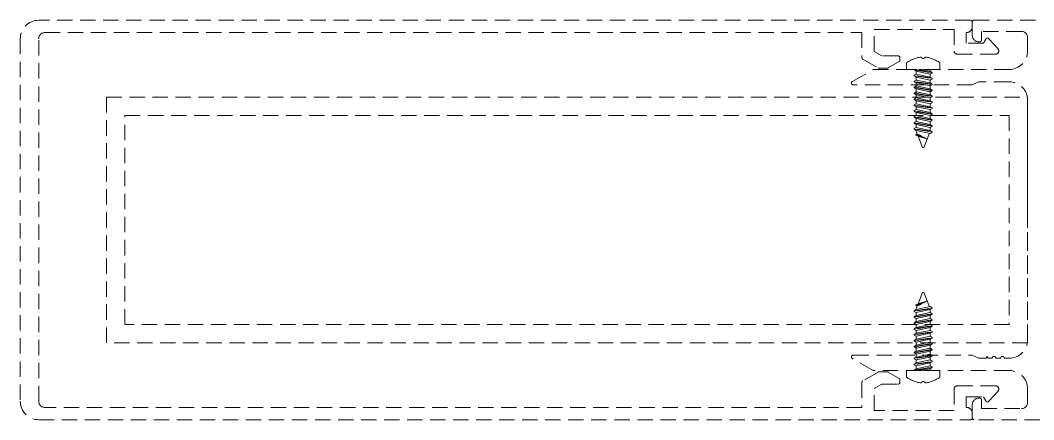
# Model space of a CAD drawing. Extents: x -1457 to 23780, y -2071 to 4205.
# Drawn here: x 10707.5 to 10724.01, y 1546.75 to 1553.25 of the extents above; entities that cross this region are included whole.
import ezdxf

# ---------------------------------------------------------------- set-up
doc = ezdxf.new("R2010")
doc.units = 0
doc.header["$MEASUREMENT"] = 0
doc.linetypes.add('HIDDEN', pattern=[0.375, 0.25, -0.125])
doc.layers.add('M-TEFRIS2-015', color=129, linetype='Continuous', lineweight=9)

msp = doc.modelspace()

# ---------------------------------------------------------------- linework, layer by layer
at = {"layer": 'M-TEFRIS2-015', "linetype": 'HIDDEN', "lineweight": 0}
for p, q in [((10722.977, 1553.25), (10707.8, 1553.25)), ((10723.005, 1553), (10723.005, 1553.22)), ((10723.005, 1553.15), (10723.005, 1553.22)), ((10723.035, 1553.25), (10724.105, 1553.25)), ((10707.9, 1553.05), (10721.207, 1553.05)), ((10721.207, 1553.05), (10721.207, 1552.643)), ((10721.407, 1552.741), (10721.407, 1553.1)), ((10721.407, 1553.1), (10722.707, 1553.1)), ((10722.707, 1553.1), (10722.707, 1552.75)), ((10722.907, 1552.88), (10722.907, 1553.05)), ((10723.805, 1553.07), (10723.155, 1553.07)), ((10723.155, 1553.07), (10723.155, 1552.93)), ((10707.5, 1552.95), (10707.5, 1552.95)), ((10707.5, 1552.95), (10707.5, 1547.05)), ((10707.8, 1547.05), (10707.8, 1552.95)), ((10707.8, 1552.95), (10707.8, 1552.95)), ((10723.187, 1552.88), (10722.907, 1552.88)), ((10723.125, 1552.9), (10723.105, 1552.9)), ((10723.225, 1552.945), (10723.187, 1552.88)), ((10723.424, 1552.784), (10723.273, 1552.95)), ((10723.905, 1552.75), (10723.905, 1552.97)), ((10721.531, 1552.67), (10721.407, 1552.741)), ((10721.797, 1552.67), (10721.531, 1552.67)), ((10722.167, 1552.65), (10722.197, 1552.628)), ((10722.213, 1552.628), (10722.243, 1552.65)), ((10722.757, 1552.7), (10723.387, 1552.7)), ((10721.222, 1552.617), (10721.47, 1552.474)), ((10721.634, 1552.474), (10721.812, 1552.577)), ((10721.827, 1552.603), (10721.827, 1552.64)), ((10721.935, 1552.559), (10721.935, 1552.45)), ((10722.197, 1552.628), (10722.213, 1552.628)), ((10722.476, 1552.559), (10722.476, 1552.45)), ((10721.052, 1552.256), (10721.388, 1552.45)), ((10721.388, 1552.45), (10722.175, 1552.45)), ((10721.485, 1552.47), (10721.619, 1552.47)), ((10722.476, 1552.45), (10721.935, 1552.45)), ((10722.059, 1552.443), (10722.059, 1552.45)), ((10722.059, 1552.443), (10722.352, 1552.395)), ((10722.093, 1552.423), (10722.059, 1552.443)), ((10722.059, 1552.355), (10722.093, 1552.375)), ((10722.059, 1552.347), (10722.059, 1552.355)), ((10722.352, 1552.306), (10722.059, 1552.355)), ((10722.093, 1552.327), (10722.059, 1552.347)), ((10722.059, 1552.347), (10722.352, 1552.298)), ((10722.352, 1552.403), (10722.065, 1552.45)), ((10722.093, 1552.375), (10722.093, 1552.423)), ((10722.317, 1552.375), (10722.093, 1552.423)), ((10722.093, 1552.375), (10722.317, 1552.326)), ((10722.093, 1552.278), (10722.093, 1552.327)), ((10722.317, 1552.278), (10722.093, 1552.327)), ((10722.175, 1552.45), (10722.205, 1552.42)), ((10722.191, 1552.45), (10722.317, 1552.423)), ((10722.205, 1552.42), (10722.235, 1552.45)), ((10722.235, 1552.45), (10723.605, 1552.45)), ((10722.317, 1552.423), (10722.317, 1552.45)), ((10722.317, 1552.423), (10722.352, 1552.403)), ((10722.317, 1552.423), (10722.352, 1552.403)), ((10722.352, 1552.395), (10722.317, 1552.375)), ((10722.317, 1552.326), (10722.317, 1552.375)), ((10722.317, 1552.326), (10722.352, 1552.306)), ((10722.317, 1552.326), (10722.352, 1552.306)), ((10722.352, 1552.403), (10722.352, 1552.395)), ((10723.003, 1552.2), (10721.067, 1552.2)), ((10722.059, 1552.258), (10722.093, 1552.278)), ((10722.059, 1552.25), (10722.059, 1552.258)), ((10722.352, 1552.21), (10722.059, 1552.258)), ((10722.093, 1552.23), (10722.059, 1552.25)), ((10722.059, 1552.25), (10722.352, 1552.202)), ((10722.059, 1552.162), (10722.093, 1552.182)), ((10722.059, 1552.154), (10722.059, 1552.162)), ((10722.352, 1552.113), (10722.059, 1552.162)), ((10722.093, 1552.134), (10722.059, 1552.154)), ((10722.059, 1552.154), (10722.352, 1552.105)), ((10722.093, 1552.278), (10722.317, 1552.23)), ((10722.317, 1552.182), (10722.093, 1552.23)), ((10722.093, 1552.182), (10722.093, 1552.23)), ((10722.093, 1552.182), (10722.317, 1552.133)), ((10722.093, 1552.177), (10722.093, 1551.989)), ((10722.352, 1552.298), (10722.317, 1552.278)), ((10722.317, 1552.278), (10722.317, 1552.23)), ((10722.317, 1552.23), (10722.352, 1552.21)), ((10722.317, 1552.23), (10722.352, 1552.21)), ((10722.317, 1552.037), (10722.317, 1552.225)), ((10722.352, 1552.202), (10722.317, 1552.182)), ((10722.317, 1552.182), (10722.317, 1552.133)), ((10722.317, 1552.182), (10722.317, 1552.133)), ((10722.352, 1552.306), (10722.352, 1552.298)), ((10722.352, 1552.21), (10722.352, 1552.202)), ((10723.105, 1552.25), (10723.003, 1552.2)), ((10723.605, 1552.25), (10723.105, 1552.25)), ((10708.905, 1548), (10708.905, 1552)), ((10708.905, 1552), (10723.905, 1552)), ((10722.059, 1552.065), (10722.093, 1552.085)), ((10722.059, 1552.057), (10722.059, 1552.065)), ((10722.352, 1552.017), (10722.059, 1552.065)), ((10722.093, 1552.037), (10722.059, 1552.057)), ((10722.059, 1552.057), (10722.352, 1552.009)), ((10722.059, 1551.969), (10722.093, 1551.989)), ((10722.317, 1552.085), (10722.093, 1552.134)), ((10722.093, 1552.085), (10722.093, 1552.134)), ((10722.093, 1552.085), (10722.317, 1552.037)), ((10722.317, 1551.989), (10722.093, 1552.037)), ((10722.093, 1551.989), (10722.317, 1551.941)), ((10722.317, 1552.133), (10722.352, 1552.113)), ((10722.317, 1552.133), (10722.352, 1552.113)), ((10722.352, 1552.105), (10722.317, 1552.085)), ((10722.317, 1552.085), (10722.317, 1552.037)), ((10722.317, 1552.085), (10722.317, 1552.037)), ((10722.317, 1552.037), (10722.352, 1552.017)), ((10722.317, 1552.037), (10722.352, 1552.017)), ((10722.352, 1552.009), (10722.317, 1551.989)), ((10722.317, 1551.989), (10722.317, 1551.941)), ((10722.317, 1551.989), (10722.317, 1551.941)), ((10722.352, 1552.113), (10722.352, 1552.105)), ((10722.352, 1552.017), (10722.352, 1552.009)), ((10723.905, 1552), (10723.905, 1548)), ((10722.059, 1551.969), (10722.059, 1551.961)), ((10722.352, 1551.921), (10722.059, 1551.969)), ((10722.093, 1551.941), (10722.059, 1551.961)), ((10722.059, 1551.961), (10722.352, 1551.913)), ((10722.059, 1551.872), (10722.093, 1551.892)), ((10722.352, 1551.824), (10722.059, 1551.872)), ((10722.059, 1551.864), (10722.059, 1551.872)), ((10722.059, 1551.864), (10722.352, 1551.816)), ((10722.093, 1551.844), (10722.059, 1551.864)), ((10722.093, 1551.892), (10722.093, 1551.941)), ((10722.317, 1551.893), (10722.093, 1551.941)), ((10722.093, 1551.892), (10722.317, 1551.844)), ((10722.317, 1551.796), (10722.093, 1551.844)), ((10722.093, 1551.796), (10722.093, 1551.844)), ((10722.317, 1551.941), (10722.352, 1551.921)), ((10722.317, 1551.941), (10722.352, 1551.921)), ((10722.352, 1551.913), (10722.317, 1551.893)), ((10722.317, 1551.893), (10722.317, 1551.844)), ((10722.317, 1551.844), (10722.352, 1551.824)), ((10722.317, 1551.844), (10722.352, 1551.824)), ((10722.352, 1551.921), (10722.352, 1551.913)), ((10722.352, 1551.824), (10722.352, 1551.816)), ((10723.905, 1550), (10723.905, 1551.95)), ((10709.205, 1548.3), (10709.205, 1551.7)), ((10709.205, 1551.7), (10723.605, 1551.7)), ((10722.059, 1551.776), (10722.093, 1551.796)), ((10722.059, 1551.776), (10722.059, 1551.768)), ((10722.352, 1551.728), (10722.059, 1551.776)), ((10722.093, 1551.748), (10722.059, 1551.768)), ((10722.059, 1551.768), (10722.352, 1551.72)), ((10722.059, 1551.679), (10722.093, 1551.699)), ((10722.352, 1551.631), (10722.059, 1551.679)), ((10722.059, 1551.679), (10722.059, 1551.671)), ((10722.059, 1551.671), (10722.352, 1551.623)), ((10722.093, 1551.651), (10722.059, 1551.671)), ((10722.093, 1551.796), (10722.317, 1551.748)), ((10722.093, 1551.748), (10722.093, 1551.699)), ((10722.317, 1551.7), (10722.093, 1551.748)), ((10722.093, 1551.699), (10722.317, 1551.651)), ((10722.352, 1551.816), (10722.317, 1551.796)), ((10722.317, 1551.748), (10722.317, 1551.796)), ((10722.317, 1551.748), (10722.352, 1551.728)), ((10722.317, 1551.748), (10722.352, 1551.728)), ((10722.352, 1551.72), (10722.317, 1551.7)), ((10722.317, 1551.7), (10722.317, 1551.651)), ((10722.352, 1551.728), (10722.352, 1551.72)), ((10723.605, 1551.7), (10723.605, 1548.3)), ((10722.059, 1551.583), (10722.093, 1551.603)), ((10722.352, 1551.535), (10722.059, 1551.583)), ((10722.059, 1551.583), (10722.059, 1551.575)), ((10722.059, 1551.575), (10722.352, 1551.527)), ((10722.093, 1551.555), (10722.059, 1551.575)), ((10722.059, 1551.487), (10722.093, 1551.507)), ((10722.317, 1551.603), (10722.093, 1551.651)), ((10722.093, 1551.603), (10722.093, 1551.651)), ((10722.093, 1551.603), (10722.317, 1551.555)), ((10722.317, 1551.507), (10722.093, 1551.555)), ((10722.093, 1551.507), (10722.093, 1551.555)), ((10722.093, 1551.507), (10722.317, 1551.458)), ((10722.317, 1551.651), (10722.352, 1551.631)), ((10722.317, 1551.651), (10722.352, 1551.631)), ((10722.352, 1551.623), (10722.317, 1551.603)), ((10722.317, 1551.603), (10722.317, 1551.555)), ((10722.317, 1551.555), (10722.352, 1551.535)), ((10722.317, 1551.555), (10722.352, 1551.535)), ((10722.352, 1551.527), (10722.317, 1551.507)), ((10722.317, 1551.507), (10722.317, 1551.458)), ((10722.352, 1551.631), (10722.352, 1551.623)), ((10722.352, 1551.535), (10722.352, 1551.527)), ((10722.352, 1551.438), (10722.059, 1551.487)), ((10722.059, 1551.479), (10722.059, 1551.487)), ((10722.059, 1551.479), (10722.352, 1551.43)), ((10722.093, 1551.459), (10722.059, 1551.479)), ((10722.086, 1551.39), (10722.107, 1551.402)), ((10722.159, 1551.374), (10722.086, 1551.39)), ((10722.086, 1551.382), (10722.086, 1551.39)), ((10722.121, 1551.362), (10722.086, 1551.382)), ((10722.086, 1551.382), (10722.185, 1551.361)), ((10722.317, 1551.41), (10722.093, 1551.459)), ((10722.093, 1551.441), (10722.093, 1551.459)), ((10722.107, 1551.402), (10722.093, 1551.441)), ((10722.107, 1551.402), (10722.273, 1551.314)), ((10722.273, 1551.314), (10722.121, 1551.362)), ((10722.195, 1551.182), (10722.121, 1551.362)), ((10722.185, 1551.361), (10722.159, 1551.374)), ((10722.307, 1551.412), (10722.215, 1551.182)), ((10722.317, 1551.41), (10722.307, 1551.412)), ((10722.317, 1551.458), (10722.352, 1551.438)), ((10722.352, 1551.43), (10722.317, 1551.41)), ((10722.352, 1551.438), (10722.352, 1551.43)), ((10722.205, 1551.175), (10722.195, 1551.182)), ((10722.215, 1551.182), (10722.205, 1551.175)), ((10723.905, 1548.05), (10723.905, 1550)), ((10722.107, 1548.598), (10722.273, 1548.686)), ((10722.195, 1548.818), (10722.121, 1548.638)), ((10722.273, 1548.686), (10722.121, 1548.638)), ((10722.205, 1548.825), (10722.195, 1548.818)), ((10722.215, 1548.818), (10722.205, 1548.825)), ((10722.307, 1548.588), (10722.215, 1548.818)), ((10722.059, 1548.521), (10722.352, 1548.57)), ((10722.352, 1548.562), (10722.059, 1548.513)), ((10722.093, 1548.541), (10722.059, 1548.521)), ((10722.059, 1548.521), (10722.059, 1548.513)), ((10722.086, 1548.618), (10722.185, 1548.639)), ((10722.121, 1548.638), (10722.086, 1548.618)), ((10722.159, 1548.626), (10722.086, 1548.61)), ((10722.086, 1548.618), (10722.086, 1548.61)), ((10722.086, 1548.61), (10722.107, 1548.598)), ((10722.107, 1548.598), (10722.093, 1548.559)), ((10722.317, 1548.59), (10722.093, 1548.541)), ((10722.093, 1548.559), (10722.093, 1548.541)), ((10722.093, 1548.493), (10722.317, 1548.542)), ((10722.185, 1548.639), (10722.159, 1548.626)), ((10722.317, 1548.59), (10722.307, 1548.588)), ((10722.352, 1548.57), (10722.317, 1548.59)), ((10722.317, 1548.542), (10722.352, 1548.562)), ((10722.317, 1548.493), (10722.317, 1548.542)), ((10722.352, 1548.562), (10722.352, 1548.57)), ((10722.059, 1548.513), (10722.093, 1548.493)), ((10722.059, 1548.425), (10722.352, 1548.473)), ((10722.352, 1548.465), (10722.059, 1548.417)), ((10722.093, 1548.445), (10722.059, 1548.425)), ((10722.059, 1548.417), (10722.059, 1548.425)), ((10722.059, 1548.417), (10722.093, 1548.397)), ((10722.059, 1548.329), (10722.352, 1548.377)), ((10722.352, 1548.369), (10722.059, 1548.321)), ((10722.317, 1548.493), (10722.093, 1548.445)), ((10722.093, 1548.493), (10722.093, 1548.445)), ((10722.093, 1548.397), (10722.317, 1548.445)), ((10722.317, 1548.397), (10722.093, 1548.349)), ((10722.093, 1548.397), (10722.093, 1548.349)), ((10722.352, 1548.473), (10722.317, 1548.493)), ((10722.317, 1548.445), (10722.352, 1548.465)), ((10722.317, 1548.445), (10722.352, 1548.465)), ((10722.317, 1548.397), (10722.317, 1548.445)), ((10722.352, 1548.377), (10722.317, 1548.397)), ((10722.317, 1548.349), (10722.352, 1548.369)), ((10722.317, 1548.349), (10722.352, 1548.369)), ((10722.352, 1548.465), (10722.352, 1548.473)), ((10722.352, 1548.369), (10722.352, 1548.377)), ((10723.605, 1548.3), (10709.205, 1548.3)), ((10722.093, 1548.349), (10722.059, 1548.329)), ((10722.059, 1548.321), (10722.059, 1548.329)), ((10722.059, 1548.321), (10722.093, 1548.301)), ((10722.059, 1548.232), (10722.352, 1548.28)), ((10722.352, 1548.272), (10722.059, 1548.224)), ((10722.093, 1548.252), (10722.059, 1548.232)), ((10722.059, 1548.224), (10722.059, 1548.232)), ((10722.059, 1548.224), (10722.093, 1548.204)), ((10722.093, 1548.301), (10722.317, 1548.349)), ((10722.093, 1548.252), (10722.093, 1548.301)), ((10722.317, 1548.3), (10722.093, 1548.252)), ((10722.093, 1548.204), (10722.317, 1548.252)), ((10722.317, 1548.204), (10722.093, 1548.156)), ((10722.093, 1548.204), (10722.093, 1548.156)), ((10722.317, 1548.3), (10722.317, 1548.349)), ((10722.352, 1548.28), (10722.317, 1548.3)), ((10722.317, 1548.252), (10722.352, 1548.272)), ((10722.317, 1548.252), (10722.352, 1548.272)), ((10722.317, 1548.252), (10722.317, 1548.204)), ((10722.352, 1548.184), (10722.317, 1548.204)), ((10722.352, 1548.272), (10722.352, 1548.28)), ((10722.059, 1548.136), (10722.352, 1548.184)), ((10722.352, 1548.176), (10722.059, 1548.128)), ((10722.093, 1548.156), (10722.059, 1548.136)), ((10722.059, 1548.136), (10722.059, 1548.128)), ((10722.059, 1548.128), (10722.093, 1548.108)), ((10722.059, 1548.039), (10722.352, 1548.087)), ((10722.352, 1548.079), (10722.059, 1548.031)), ((10722.093, 1548.059), (10722.059, 1548.039)), ((10722.059, 1548.031), (10722.059, 1548.039)), ((10722.059, 1548.031), (10722.093, 1548.011)), ((10722.093, 1548.108), (10722.317, 1548.156)), ((10722.093, 1548.108), (10722.093, 1548.059)), ((10722.317, 1548.107), (10722.093, 1548.059)), ((10722.093, 1548.011), (10722.317, 1548.059)), ((10722.317, 1548.156), (10722.352, 1548.176)), ((10722.317, 1548.156), (10722.352, 1548.176)), ((10722.317, 1548.107), (10722.317, 1548.156)), ((10722.352, 1548.087), (10722.317, 1548.107)), ((10722.317, 1548.059), (10722.352, 1548.079)), ((10722.317, 1548.059), (10722.352, 1548.079)), ((10722.317, 1548.011), (10722.317, 1548.059)), ((10722.317, 1548.011), (10722.317, 1548.059)), ((10722.352, 1548.176), (10722.352, 1548.184)), ((10722.352, 1548.079), (10722.352, 1548.087)), ((10723.905, 1548), (10708.905, 1548)), ((10722.059, 1547.943), (10722.352, 1547.991)), ((10722.352, 1547.983), (10722.059, 1547.935)), ((10722.093, 1547.963), (10722.059, 1547.943)), ((10722.059, 1547.943), (10722.059, 1547.935)), ((10722.059, 1547.935), (10722.093, 1547.915)), ((10722.059, 1547.846), (10722.352, 1547.895)), ((10722.352, 1547.887), (10722.059, 1547.838)), ((10722.093, 1547.866), (10722.059, 1547.846)), ((10722.093, 1547.823), (10722.093, 1548.011)), ((10722.317, 1548.011), (10722.093, 1547.963)), ((10722.093, 1547.915), (10722.317, 1547.963)), ((10722.317, 1547.915), (10722.093, 1547.866)), ((10722.093, 1547.915), (10722.093, 1547.866)), ((10722.093, 1547.818), (10722.317, 1547.867)), ((10722.352, 1547.991), (10722.317, 1548.011)), ((10722.317, 1547.963), (10722.352, 1547.983)), ((10722.317, 1547.963), (10722.352, 1547.983)), ((10722.317, 1547.963), (10722.317, 1547.775)), ((10722.317, 1547.915), (10722.317, 1547.963)), ((10722.317, 1547.915), (10722.317, 1547.963)), ((10722.352, 1547.895), (10722.317, 1547.915)), ((10722.317, 1547.867), (10722.352, 1547.887)), ((10722.317, 1547.867), (10722.352, 1547.887)), ((10722.317, 1547.818), (10722.317, 1547.867)), ((10722.317, 1547.818), (10722.317, 1547.867)), ((10722.352, 1547.983), (10722.352, 1547.991)), ((10722.352, 1547.887), (10722.352, 1547.895)), ((10721.388, 1547.55), (10721.052, 1547.744)), ((10721.067, 1547.8), (10723.003, 1547.8)), ((10722.059, 1547.846), (10722.059, 1547.838)), ((10722.059, 1547.838), (10722.093, 1547.818)), ((10722.059, 1547.75), (10722.352, 1547.798)), ((10722.352, 1547.79), (10722.059, 1547.742)), ((10722.093, 1547.77), (10722.059, 1547.75)), ((10722.059, 1547.75), (10722.059, 1547.742)), ((10722.059, 1547.742), (10722.093, 1547.722)), ((10722.059, 1547.653), (10722.352, 1547.702)), ((10722.352, 1547.694), (10722.059, 1547.645)), ((10722.317, 1547.818), (10722.093, 1547.77)), ((10722.093, 1547.818), (10722.093, 1547.77)), ((10722.093, 1547.722), (10722.317, 1547.77)), ((10722.093, 1547.722), (10722.093, 1547.673)), ((10722.317, 1547.722), (10722.093, 1547.673)), ((10722.352, 1547.798), (10722.317, 1547.818)), ((10722.317, 1547.77), (10722.352, 1547.79)), ((10722.317, 1547.77), (10722.352, 1547.79)), ((10722.317, 1547.722), (10722.317, 1547.77)), ((10722.352, 1547.702), (10722.317, 1547.722)), ((10722.317, 1547.674), (10722.352, 1547.694)), ((10722.317, 1547.674), (10722.352, 1547.694)), ((10722.352, 1547.79), (10722.352, 1547.798)), ((10722.352, 1547.694), (10722.352, 1547.702)), ((10723.003, 1547.8), (10723.105, 1547.75)), ((10723.105, 1547.75), (10723.229, 1547.75)), ((10723.229, 1547.75), (10723.247, 1547.78)), ((10723.247, 1547.78), (10723.264, 1547.75)), ((10723.264, 1547.75), (10723.327, 1547.75)), ((10723.387, 1547.75), (10723.467, 1547.75)), ((10723.527, 1547.75), (10723.605, 1547.75)), ((10722.175, 1547.55), (10721.388, 1547.55)), ((10721.619, 1547.53), (10721.485, 1547.53)), ((10721.935, 1547.441), (10721.935, 1547.55)), ((10722.476, 1547.55), (10721.935, 1547.55)), ((10722.093, 1547.673), (10722.059, 1547.653)), ((10722.059, 1547.653), (10722.059, 1547.645)), ((10722.059, 1547.645), (10722.093, 1547.625)), ((10722.059, 1547.557), (10722.352, 1547.605)), ((10722.093, 1547.577), (10722.059, 1547.557)), ((10722.059, 1547.557), (10722.059, 1547.55)), ((10722.352, 1547.597), (10722.065, 1547.55)), ((10722.093, 1547.625), (10722.317, 1547.674)), ((10722.093, 1547.625), (10722.093, 1547.577)), ((10722.317, 1547.625), (10722.093, 1547.577)), ((10722.205, 1547.58), (10722.175, 1547.55)), ((10722.191, 1547.55), (10722.317, 1547.577)), ((10722.235, 1547.55), (10722.205, 1547.58)), ((10723.605, 1547.55), (10722.235, 1547.55)), ((10722.317, 1547.674), (10722.317, 1547.625)), ((10722.352, 1547.605), (10722.317, 1547.625)), ((10722.317, 1547.577), (10722.352, 1547.597)), ((10722.317, 1547.577), (10722.352, 1547.597)), ((10722.317, 1547.577), (10722.317, 1547.55)), ((10722.352, 1547.597), (10722.352, 1547.605)), ((10722.476, 1547.441), (10722.476, 1547.55)), ((10721.47, 1547.526), (10721.222, 1547.383)), ((10721.812, 1547.423), (10721.634, 1547.526)), ((10721.827, 1547.36), (10721.827, 1547.397)), ((10722.167, 1547.35), (10722.197, 1547.372)), ((10722.197, 1547.372), (10722.213, 1547.372)), ((10722.213, 1547.372), (10722.243, 1547.35)), ((10721.207, 1547.357), (10721.207, 1546.95)), ((10721.407, 1547.259), (10721.531, 1547.33)), ((10721.407, 1546.9), (10721.407, 1547.259)), ((10721.531, 1547.33), (10721.797, 1547.33)), ((10722.707, 1547.25), (10722.707, 1546.9)), ((10723.387, 1547.3), (10722.757, 1547.3)), ((10723.273, 1547.05), (10723.424, 1547.216)), ((10723.905, 1547.03), (10723.905, 1547.25)), ((10722.907, 1546.95), (10722.907, 1547.12)), ((10722.907, 1547.12), (10723.187, 1547.12)), ((10723.105, 1547.1), (10723.125, 1547.1)), ((10723.155, 1547.07), (10723.155, 1546.93)), ((10723.187, 1547.12), (10723.225, 1547.055)), ((10721.207, 1546.95), (10707.9, 1546.95)), ((10722.707, 1546.9), (10721.407, 1546.9)), ((10723.005, 1546.78), (10723.005, 1547)), ((10723.155, 1546.93), (10723.805, 1546.93)), ((10707.8, 1546.75), (10722.977, 1546.75)), ((10723.005, 1546.78), (10723.005, 1546.85)), ((10724.105, 1546.75), (10723.035, 1546.75))]:
    msp.add_line(p, q, dxfattribs=at)
for centre, radius, start, end in [((10707.8, 1552.95), 0.3, 90, 180), ((10722.909, 1553.146), 0.0958, 268.967, 2.4945), ((10722.979, 1553.224), 0.0262, 351.4519, 93.5298), ((10723.035, 1553.22), 0.03, 90, 180), ((10707.9, 1552.95), 0.1, 90, 180), ((10723.105, 1553), 0.1, 180, 270), ((10723.805, 1552.97), 0.1, 0, 90), ((10723.125, 1552.93), 0.03, 270, 0), ((10723.251, 1552.93), 0.03, 42.2519, 150), ((10721.797, 1552.64), 0.03, 360, 90), ((10722.235, 1552.134), 0.521, 97.5095, 125.2427), ((10722.175, 1552.134), 0.521, 54.7573, 82.4905), ((10722.757, 1552.75), 0.05, 180, 270), ((10723.387, 1552.75), 0.05, 270, 42.2519), ((10723.605, 1552.75), 0.3, 270, 360), ((10721.237, 1552.643), 0.03, 180, 240), ((10721.797, 1552.603), 0.03, 300, 360), ((10721.485, 1552.5), 0.03, 240, 270), ((10721.619, 1552.5), 0.03, 270, 300), ((10721.067, 1552.23), 0.03, 120, 270), ((10723.605, 1551.95), 0.3, 0, 90), ((10723.605, 1548.05), 0.3, 270, 360), ((10721.067, 1547.77), 0.03, 90, 240), ((10723.357, 1547.75), 0.03, 0, 180), ((10723.497, 1547.75), 0.03, 0, 180), ((10721.485, 1547.5), 0.03, 90, 120), ((10721.619, 1547.5), 0.03, 60, 90), ((10723.605, 1547.25), 0.3, 0, 90), ((10721.237, 1547.357), 0.03, 120, 180), ((10721.797, 1547.397), 0.03, 0, 60), ((10722.235, 1547.866), 0.521, 234.7573, 262.4905), ((10722.175, 1547.866), 0.521, 277.5095, 305.2427), ((10721.797, 1547.36), 0.03, 270, 360), ((10722.757, 1547.25), 0.05, 90, 180), ((10723.387, 1547.25), 0.05, 317.7481, 90), ((10707.8, 1547.05), 0.3, 180, 270), ((10707.9, 1547.05), 0.1, 180, 270), ((10723.105, 1547), 0.1, 90, 180), ((10723.125, 1547.07), 0.03, 0, 90), ((10723.251, 1547.07), 0.03, 210, 317.7481), ((10722.909, 1546.854), 0.0963, 357.7837, 90.9178), ((10723.805, 1547.03), 0.1, 270, 0), ((10722.979, 1546.777), 0.0265, 266.8708, 7.573), ((10723.035, 1546.78), 0.03, 180, 270)]:
    msp.add_arc(centre, radius, start, end, dxfattribs=at)

doc.saveas('drawing.dxf')
